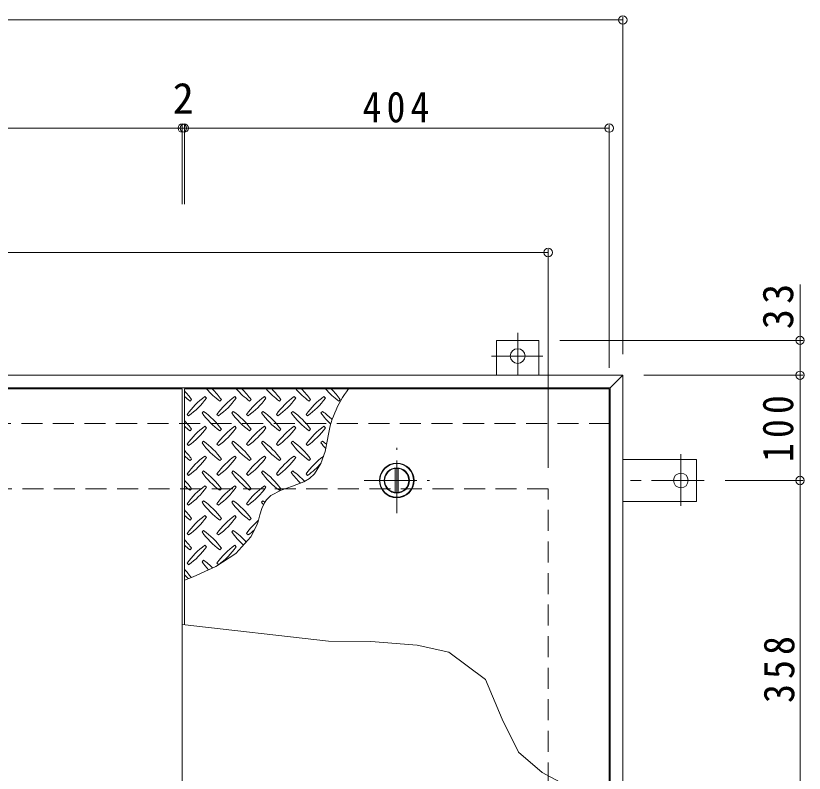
# Model space of a CAD drawing. Units: millimetres at full size, sheet at 1:10. Extents: x -2620 to 2604, y -1962 to 1618.
# Drawn here: x -1442 to -692, y 734 to 1454 of the extents above; entities that cross this region are included whole.
import ezdxf
from ezdxf.enums import TextEntityAlignment as Align

# ---------------------------------------------------------------- set-up
doc = ezdxf.new("R2010")
doc.units = ezdxf.units.MM
doc.header["$LTSCALE"] = 10
doc.header["$PDMODE"] = 32
doc.header["$PDSIZE"] = 8
doc.linetypes.add('CHAIN1', pattern=[8, 5, -1, 1, -1])
doc.linetypes.add('DASHED2', pattern=[3, 2, -1])
for name, color, linetype, lineweight in [('0-1', 2, 'DASHED2', 9), ('0-2', 3, 'Continuous', 9), ('0-3', 2, 'Continuous', 9), ('0-5', 7, 'Continuous', 9), ('0-9', 134, 'Continuous', 5), ('0-C', 2, 'Continuous', 9), ('0-E', 3, 'Continuous', 9), ('0-F', 7, 'Continuous', 9)]:
    doc.layers.add(name, color=color, linetype=linetype, lineweight=lineweight)
doc.styles.add('ＭＳ ゴシック', font='')
doc.styles.get('ＭＳ ゴシック').set_extended_font_data('MS Gothic')

msp = doc.modelspace()

# ---------------------------------------------------------------- linework, layer by layer
at = {"layer": '0-1'}
for p, q in [((-876.33, 1066.74), (-2094.33, 1066.74)), ((-2035.33, 1004.74), (-935.33, 1004.74)), ((-935.33, 304.74), (-935.33, 1004.74))]:
    msp.add_line(p, q, dxfattribs=at)
at = {"layer": '0-2'}
for p, q in [((-1687.33, 1099.74), (-1283.33, 1099.74)), ((-1283.33, 1099.74), (-1283.33, 209.74)), ((-1281.33, 1099.74), (-877.33, 1099.74)), ((-1281.33, 875.48), (-1281.33, 1099.74)), ((-877.33, 1099.74), (-877.33, 705.88))]:
    msp.add_line(p, q, dxfattribs=at)
msp.add_circle((-1079.33, 1012.74), 16.5, dxfattribs=at)
at = {"layer": '0-3'}
for p, q in [((-864.33, 1112.74), (-2106.33, 1112.74)), ((-864.33, 1112.74), (-876.33, 1100.74)), ((-864.33, 196.74), (-864.33, 1112.74)), ((-876.33, 1100.74), (-2094.33, 1100.74)), ((-876.33, 208.74), (-876.33, 1100.74))]:
    msp.add_line(p, q, dxfattribs=at)
at = {"layer": '0-5'}
for p, q in [((-1144.27, 860.06), (-1283.33, 875.71)), ((-1103.9, 859.65), (-1144.27, 860.06)), ((-1059.78, 856.32), (-1103.9, 859.65)), ((-1029.81, 849.66), (-1059.78, 856.32)), ((-994.85, 823.44), (-1029.81, 849.66)), ((-979.03, 785.98), (-994.85, 823.44)), ((-963.68, 754.53), (-979.03, 785.98)), ((-941.11, 735.29), (-963.68, 754.53)), ((-910.88, 718.87), (-941.11, 735.29))]:
    msp.add_line(p, q, dxfattribs=at)
at = {"layer": '0-9'}
for p, q in [((-1275.84, 1088.27), (-1274.42, 1089.68)), ((-1260.28, 1091.09), (-1261.69, 1092.51)), ((-1247.55, 1088.27), (-1246.14, 1089.68)), ((-1231.99, 1091.09), (-1233.41, 1092.51)), ((-1219.27, 1088.27), (-1217.85, 1089.68)), ((-1203.71, 1091.09), (-1205.12, 1092.51)), ((-1190.98, 1088.27), (-1189.57, 1089.68)), ((-1175.43, 1091.09), (-1176.84, 1092.51)), ((-1162.7, 1088.27), (-1161.28, 1089.68)), ((-1147.14, 1091.09), (-1148.56, 1092.51)), ((-1134.41, 1088.27), (-1133, 1089.68)), ((-1278.66, 1075.54), (-1277.25, 1074.12)), ((-1263.11, 1078.37), (-1264.52, 1076.95)), ((-1250.38, 1075.54), (-1248.97, 1074.12)), ((-1234.82, 1078.37), (-1236.24, 1076.95)), ((-1222.1, 1075.54), (-1220.68, 1074.12)), ((-1206.54, 1078.37), (-1207.95, 1076.95)), ((-1193.81, 1075.54), (-1192.4, 1074.12)), ((-1178.25, 1078.37), (-1179.67, 1076.95)), ((-1165.53, 1075.54), (-1164.11, 1074.12)), ((-1149.97, 1078.37), (-1151.38, 1076.95)), ((-1275.84, 1059.98), (-1274.42, 1061.4)), ((-1260.28, 1062.81), (-1261.69, 1064.22)), ((-1247.55, 1059.98), (-1246.14, 1061.4)), ((-1231.99, 1062.81), (-1233.41, 1064.22)), ((-1219.27, 1059.98), (-1217.85, 1061.4)), ((-1203.71, 1062.81), (-1205.12, 1064.22)), ((-1190.98, 1059.98), (-1189.57, 1061.4)), ((-1175.43, 1062.81), (-1176.84, 1064.22)), ((-1162.7, 1059.98), (-1161.28, 1061.4)), ((-1147.14, 1062.81), (-1148.56, 1064.22)), ((-1263.11, 1050.08), (-1264.52, 1048.67)), ((-1234.82, 1050.08), (-1236.24, 1048.67)), ((-1206.54, 1050.08), (-1207.95, 1048.67)), ((-1178.25, 1050.08), (-1179.67, 1048.67)), ((-1149.97, 1050.08), (-1151.38, 1048.67)), ((-1278.66, 1047.25), (-1277.25, 1045.84)), ((-1250.38, 1047.25), (-1248.97, 1045.84)), ((-1222.1, 1047.25), (-1220.68, 1045.84)), ((-1193.81, 1047.25), (-1192.4, 1045.84)), ((-1165.53, 1047.25), (-1164.11, 1045.84)), ((-1260.28, 1034.53), (-1261.69, 1035.94)), ((-1231.99, 1034.53), (-1233.41, 1035.94)), ((-1203.71, 1034.53), (-1205.12, 1035.94)), ((-1175.43, 1034.53), (-1176.84, 1035.94)), ((-1275.84, 1031.7), (-1274.42, 1033.11)), ((-1247.55, 1031.7), (-1246.14, 1033.11)), ((-1219.27, 1031.7), (-1217.85, 1033.11)), ((-1190.98, 1031.7), (-1189.57, 1033.11)), ((-1162.7, 1031.7), (-1161.28, 1033.11)), ((-1263.11, 1021.8), (-1264.52, 1020.38)), ((-1234.82, 1021.8), (-1236.24, 1020.38)), ((-1206.54, 1021.8), (-1207.95, 1020.38)), ((-1178.25, 1021.8), (-1179.67, 1020.38)), ((-1278.66, 1018.97), (-1277.25, 1017.55)), ((-1250.38, 1018.97), (-1248.97, 1017.55)), ((-1222.1, 1018.97), (-1220.68, 1017.55)), ((-1193.81, 1018.97), (-1192.4, 1017.55)), ((-1165.53, 1018.97), (-1164.11, 1017.55)), ((-1275.84, 1003.41), (-1274.42, 1004.83)), ((-1260.28, 1006.24), (-1261.69, 1007.65)), ((-1247.55, 1003.41), (-1246.14, 1004.83)), ((-1231.99, 1006.24), (-1233.41, 1007.65)), ((-1219.27, 1003.41), (-1217.85, 1004.83)), ((-1203.71, 1006.24), (-1205.12, 1007.65)), ((-1190.98, 1003.41), (-1189.57, 1004.83)), ((-1278.66, 990.68), (-1277.25, 989.27)), ((-1263.11, 993.51), (-1264.52, 992.1)), ((-1250.38, 990.68), (-1248.97, 989.27)), ((-1234.82, 993.51), (-1236.24, 992.1)), ((-1222.1, 990.68), (-1220.68, 989.27)), ((-1206.54, 993.51), (-1207.95, 992.1)), ((-1275.84, 975.13), (-1274.42, 976.54)), ((-1260.28, 977.96), (-1261.69, 979.37)), ((-1247.55, 975.13), (-1246.14, 976.54)), ((-1231.99, 977.96), (-1233.41, 979.37)), ((-1219.27, 975.13), (-1217.85, 976.54)), ((-1278.66, 962.4), (-1277.25, 960.99)), ((-1263.11, 965.23), (-1264.52, 963.81)), ((-1250.38, 962.4), (-1248.97, 960.99)), ((-1234.82, 965.23), (-1236.24, 963.81)), ((-1222.1, 962.4), (-1220.68, 960.99)), ((-1275.84, 946.84), (-1274.42, 948.26)), ((-1260.28, 949.67), (-1261.69, 951.09)), ((-1247.55, 946.84), (-1246.14, 948.26)), ((-1231.99, 949.67), (-1233.41, 951.09)), ((-1278.66, 934.12), (-1277.25, 932.7)), ((-1263.11, 936.94), (-1264.52, 935.53)), ((-1250.38, 934.12), (-1248.97, 932.7))]:
    msp.add_line(p, q, dxfattribs=at)
msp.add_lwpolyline([(-1281.33, 917.82), (-1273.06, 921.15), (-1251.31, 931.11), (-1232.35, 943.27), (-1217.94, 959.05), (-1212.37, 970.4), (-1211.23, 973.88), (-1209.46, 980.03), (-1207.57, 986.02), (-1205.12, 991.49), (-1203.27, 994.28), (-1198.99, 998.39), (-1189.4, 1003.5), (-1178.43, 1007.39), (-1167.75, 1011.58), (-1162.35, 1014.74), (-1157.51, 1019.12), (-1151.42, 1028.74), (-1147.48, 1040.32), (-1145.12, 1051.75)], dxfattribs=at)
for centre, radius, start, end in [((-1333.46, 1047.61), 72.5, 35.47272, 44.0249), ((-1205.48, 1147.31), 72.5, 221.00789, 234.5273), ((-1305.18, 1047.61), 72.5, 35.47272, 45.97511), ((-1177.19, 1147.31), 72.5, 221.00789, 234.5273), ((-1276.9, 1047.61), 72.5, 35.47272, 45.97511), ((-1148.91, 1147.31), 72.5, 221.00789, 234.5273), ((-1248.61, 1047.61), 72.5, 35.47272, 45.97511), ((-1120.63, 1147.31), 72.5, 221.00789, 234.5273), ((-1220.33, 1047.61), 72.5, 35.47272, 45.97511), ((-1092.34, 1147.31), 72.5, 221.00789, 234.5273), ((-1043.93, 1037.99), 102.13, 142.79805, 172.25462), ((-1192.04, 1047.61), 72.5, 35.47272, 45.97511), ((-1233.76, 1147.31), 72.5, 228.99213, 234.5273), ((-1219.62, 1033.46), 72.5, 125.47272, 144.5273), ((-1319.32, 1133.17), 72.5, 305.47256, 324.5273), ((-1191.34, 1033.46), 72.5, 125.47272, 144.5273), ((-1291.04, 1133.17), 72.5, 305.47256, 324.5273), ((-1163.05, 1033.46), 72.5, 125.47272, 144.5273), ((-1262.75, 1133.17), 72.5, 305.47256, 324.5273), ((-1134.77, 1033.46), 72.5, 125.47272, 144.5273), ((-1234.47, 1133.17), 72.5, 305.47256, 324.5273), ((-1106.48, 1033.46), 72.5, 125.47272, 144.5273), ((-1206.19, 1133.17), 72.5, 305.47256, 324.5273), ((-1205.48, 1119.02), 72.5, 215.47258, 234.5273), ((-1305.18, 1019.32), 72.5, 35.47272, 54.5273), ((-1177.19, 1119.02), 72.5, 215.47258, 234.5273), ((-1276.9, 1019.32), 72.5, 35.47272, 54.5273), ((-1148.91, 1119.02), 72.5, 215.47258, 234.5273), ((-1248.61, 1019.32), 72.5, 35.47272, 54.5273), ((-1120.63, 1119.02), 72.5, 215.47258, 234.5273), ((-1220.33, 1019.32), 72.5, 35.47272, 54.5273), ((-1092.34, 1119.02), 72.5, 215.47258, 226.69856), ((-1192.04, 1019.32), 72.5, 44.94598, 54.5273), ((-1333.46, 1019.32), 72.5, 35.47272, 44.0249), ((-1233.76, 1119.02), 72.5, 228.99213, 234.5273), ((-1219.62, 1005.18), 72.5, 125.47272, 144.5273), ((-1319.32, 1104.88), 72.5, 305.47256, 324.5273), ((-1191.34, 1005.18), 72.5, 125.47272, 144.5273), ((-1291.04, 1104.88), 72.5, 305.47256, 324.5273), ((-1163.05, 1005.18), 72.5, 125.47272, 144.5273), ((-1262.75, 1104.88), 72.5, 305.47256, 324.5273), ((-1134.77, 1005.18), 72.5, 125.47272, 144.5273), ((-1234.47, 1104.88), 72.5, 305.47256, 324.5273), ((-1106.48, 1005.18), 72.5, 125.47272, 144.5273), ((-1206.19, 1104.88), 72.5, 305.47256, 324.5273), ((-1305.18, 991.04), 72.5, 35.47272, 54.5273), ((-1276.9, 991.04), 72.5, 35.47272, 54.5273), ((-1248.61, 991.04), 72.5, 35.47272, 54.5273), ((-1220.33, 991.04), 72.5, 35.47272, 54.5273), ((-1192.04, 991.04), 72.5, 50.65677, 54.5273), ((-1205.48, 1090.74), 72.5, 215.47258, 234.5273), ((-1177.19, 1090.74), 72.5, 215.47258, 234.5273), ((-1148.91, 1090.74), 72.5, 215.47258, 234.5273), ((-1120.63, 1090.74), 72.5, 215.47258, 234.5273), ((-1092.34, 1090.74), 72.5, 215.47258, 221.1628), ((-1333.46, 991.04), 72.5, 35.47272, 44.0249), ((-1233.76, 1090.74), 72.5, 228.99213, 234.5273), ((-1219.62, 976.9), 72.5, 125.47272, 144.5273), ((-1191.34, 976.9), 72.5, 125.47272, 144.5273), ((-1163.05, 976.9), 72.5, 125.47272, 144.5273), ((-1134.77, 976.9), 72.5, 125.47272, 144.5273), ((-1106.48, 976.9), 72.5, 126.00705, 144.5273), ((-1319.32, 1076.6), 72.5, 305.47256, 324.5273), ((-1291.04, 1076.6), 72.5, 305.47256, 324.52728), ((-1262.75, 1076.6), 72.5, 305.47256, 324.52728), ((-1234.47, 1076.6), 72.5, 305.47256, 324.52728), ((-1206.19, 1076.6), 72.5, 305.47256, 319.2924), ((-1205.48, 1062.46), 72.5, 215.47258, 234.5273), ((-1305.18, 962.75), 72.5, 35.47272, 54.5273), ((-1177.19, 1062.46), 72.5, 215.47258, 234.5273), ((-1276.9, 962.75), 72.5, 35.47272, 54.5273), ((-1148.91, 1062.46), 72.5, 215.47258, 234.5273), ((-1248.61, 962.75), 72.5, 35.47272, 54.5273), ((-1120.63, 1062.46), 72.5, 215.47258, 225.99713), ((-1220.33, 962.75), 72.5, 42.74814, 54.5273), ((-1333.46, 962.75), 72.5, 35.47272, 44.0249), ((-1233.76, 1062.46), 72.5, 228.99213, 234.5273), ((-1219.62, 948.61), 72.5, 125.47272, 144.5273), ((-1319.32, 1048.31), 72.5, 305.47256, 324.5273), ((-1191.34, 948.61), 72.5, 125.47272, 144.5273), ((-1291.04, 1048.31), 72.5, 305.47256, 324.5273), ((-1163.05, 948.61), 72.5, 125.47272, 144.5273), ((-1262.75, 1048.31), 72.5, 305.47256, 324.5273), ((-1205.48, 1034.17), 72.5, 215.47258, 234.5273), ((-1305.18, 934.47), 72.5, 35.47272, 54.5273), ((-1177.19, 1034.17), 72.5, 215.47258, 234.5273), ((-1276.9, 934.47), 72.5, 35.47272, 54.5273), ((-1148.91, 1034.17), 72.5, 215.47258, 218.03572), ((-1248.61, 934.47), 72.5, 52.70831, 54.5273), ((-1333.46, 934.47), 72.5, 35.47272, 44.0249), ((-1233.76, 1034.17), 72.5, 228.99213, 234.5273), ((-1219.62, 920.33), 72.5, 125.47272, 144.5273), ((-1319.32, 1020.03), 72.5, 305.47256, 324.5273), ((-1191.34, 920.33), 72.5, 125.47272, 144.5273), ((-1291.04, 1020.03), 72.5, 305.47256, 324.5273), ((-1163.05, 920.33), 72.5, 131.38763, 144.5273), ((-1205.48, 1005.89), 72.5, 215.47258, 234.5273), ((-1305.18, 906.19), 72.5, 35.47272, 54.5273), ((-1177.19, 1005.89), 72.5, 215.47258, 228.77962), ((-1276.9, 906.19), 72.5, 41.35275, 54.5273), ((-1262.75, 1020.03), 72.5, 305.47256, 311.59831), ((-1333.46, 906.19), 72.5, 35.47272, 44.0249), ((-1233.76, 1005.89), 72.5, 228.99213, 234.5273), ((-1219.62, 892.04), 72.5, 125.47272, 144.5273), ((-1319.32, 991.74), 72.5, 305.47256, 324.5273), ((-1191.34, 892.04), 72.5, 125.47272, 144.5273), ((-1291.04, 991.74), 72.5, 305.47256, 324.5273), ((-1205.48, 977.6), 72.5, 215.47258, 223.25978), ((-1305.18, 877.9), 72.5, 45.57452, 54.5273), ((-1333.46, 877.9), 72.5, 35.94795, 44.0249), ((-1233.76, 977.6), 72.5, 228.99213, 233.25279)]:
    msp.add_arc(centre, radius, start, end, dxfattribs=at)
at = {"layer": '0-C', "linetype": 'CHAIN1'}
for p, q in [((-1079.33, 981.74), (-1079.33, 1043.74)), ((-1110.33, 1012.74), (-1048.33, 1012.74))]:
    msp.add_line(p, q, dxfattribs=at)
at = {"layer": '0-C'}
for p, q in [((-1080.83, 1024.14), (-1080.83, 1001.34)), ((-1077.83, 1024.14), (-1077.83, 1001.34))]:
    msp.add_line(p, q, dxfattribs=at)
for radius in [16, 12, 11.5]:
    msp.add_circle((-1079.33, 1012.74), radius, dxfattribs=at)
at = {"layer": '0-E', "linetype": 'CHAIN1'}
for p, q in [((-964.33, 1153.1), (-964.33, 1112.94)), ((-989.17, 1130.94), (-940.29, 1130.94)), ((-809.13, 1037.58), (-809.13, 988.69)), ((-786.98, 1012.74), (-864.33, 1012.74))]:
    msp.add_line(p, q, dxfattribs=at)
at = {"layer": '0-E'}
for p, q in [((-984.33, 1112.74), (-984.33, 1145.94)), ((-984.33, 1145.94), (-944.33, 1145.94)), ((-944.33, 1112.74), (-944.33, 1145.94)), ((-864.33, 1032.74), (-794.13, 1032.74)), ((-794.13, 1032.74), (-794.13, 992.74)), ((-864.33, 992.74), (-794.13, 992.74))]:
    msp.add_line(p, q, dxfattribs=at)
for centre in [(-964.33, 1130.94), (-809.13, 1012.74)]:
    msp.add_circle(centre, 7, dxfattribs=at)
at = {"layer": '0-F'}
for p, q in [((-2106.33, 1450.45), (-864.33, 1450.45)), ((-864.33, 1453.45), (-864.33, 1132.74)), ((-1283.33, 1350.66), (-1283.33, 1275.47)), ((-1281.33, 1350.66), (-1281.33, 1275.47)), ((-877.33, 1350.66), (-877.33, 1119.74)), ((-1687.33, 1347.66), (-1283.33, 1347.66)), ((-1283.33, 1347.66), (-1281.33, 1347.66)), ((-1281.33, 1347.66), (-877.33, 1347.66)), ((-935.33, 1232.45), (-935.33, 1024.74)), ((-2035.33, 1229.45), (-935.33, 1229.45)), ((-695.81, 1145.94), (-695.81, 1199.1)), ((-692.81, 1145.94), (-924.33, 1145.94)), ((-695.81, 1112.74), (-695.81, 1145.94)), ((-692.81, 1112.74), (-844.33, 1112.74)), ((-695.81, 1112.74), (-695.81, 1012.74)), ((-692.81, 1012.74), (-766.98, 1012.74)), ((-695.81, 1012.74), (-695.81, 654.74))]:
    msp.add_line(p, q, dxfattribs=at)
for p in [(-864.33, 1450.45), (-1283.33, 1347.66), (-1281.33, 1347.66), (-877.33, 1347.66), (-935.33, 1229.45), (-695.81, 1145.94), (-695.81, 1112.74), (-695.81, 1012.74)]:
    msp.add_point(p, dxfattribs=at)

# ---------------------------------------------------------------- texts
at = {"layer": '0-F', "color": 2, "style": 'ＭＳ ゴシック'}
msp.add_text('2', height=29.33, dxfattribs=at).set_placement((-1292.33, 1352.66), align=Align.BOTTOM_LEFT)
at = {"layer": '0-F', "color": 2, "insert": (-1111.83, 1352.66), "char_height": 29.33, "attachment_point": 7, "style": 'ＭＳ ゴシック'}
msp.add_mtext('\\T1.27;\\W0.9;404', dxfattribs=at)
at = {"layer": '0-F', "color": 2, "char_height": 29.33, "attachment_point": 7, "rotation": 90, "style": 'ＭＳ ゴシック'}
for s, insert in [('\\T1.27;\\W0.95;33', (-701.81, 1156.6)), ('\\T1.27;\\W0.9;100', (-701.81, 1030.24)), ('\\T1.27;\\W0.9;358', (-700.81, 801.24))]:
    msp.add_mtext(s, dxfattribs=dict(at, insert=insert))

doc.saveas('drawing.dxf')
